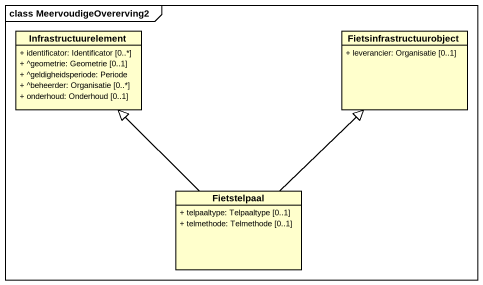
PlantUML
@startuml
mainframe class MeervoudigeOvererving2
hide circle
hide empty members
skinparam classAttributeIconSize 0
class Infrastructuurelement {
  + identificator: Identificator [0..*]
  + ^geometrie: Geometrie [0..1]
  + ^geldigheidsperiode: Periode
  + ^beheerder: Organisatie [0..*]
  + onderhoud: Onderhoud [0..1]
}
class Fietsinfrastructuurobject {
  + leverancier: Organisatie [0..1]
}
class Fietstelpaal {
  + telpaaltype: Telpaaltype [0..1]
  + telmethode: Telmethode [0..1]
}
Fietstelpaal -up-|> Infrastructuurelement
Fietstelpaal -up-|> Fietsinfrastructuurobject
@enduml
